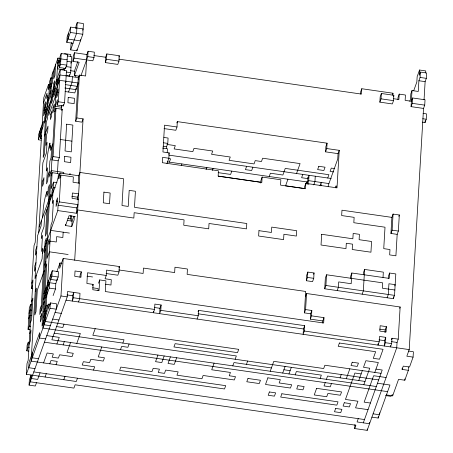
<?xml version="1.0" encoding="UTF-8"?>
<svg xmlns="http://www.w3.org/2000/svg" width="453" height="453" viewBox="0 0 453 453"><rect width="100%" height="100%" fill="white"/><g stroke="black" fill="none" stroke-linecap="round" stroke-linejoin="round"><path stroke-width="0.68" d="M38.335 139.751L38.652 134.394L43.38 121.189L43.063 126.546L38.335 139.751L41.11 140.153M28.862 351.12L26.784 350.82L27.101 345.463L28.279 342.162L29.666 342.36M30.136 329.682L28.058 329.382L29.326 307.949L30.51 304.648L31.897 304.846M39.519 136.449L39.836 131.093M77.469 378.204L76.291 381.505L26.37 374.314L27.01 363.595L28.188 360.294L32.967 279.909L31.784 283.21M26.784 350.82L27.961 347.519L28.279 342.162M28.058 329.382L29.235 326.081L30.51 304.648M32.854 288.765L31.467 288.567L34.015 245.696L35.192 242.395L43.788 97.695L48.516 84.484L49.904 84.683M41.767 138.709L40.379 138.51L41.019 127.791M44.881 112.525L45.515 101.806L44.337 105.107L43.698 115.826L48.426 102.621L49.7 81.183L50.883 77.882L52.265 78.08M36.489 382.717L35.306 386.018L29.066 385.118L29.383 379.761L30.566 376.46M36.189 275.362L31.098 361.109L224.529 388.968L225.707 385.667L119.632 370.39L120.815 367.089L152.015 371.579L153.193 368.278L159.433 369.178L158.256 372.479L164.496 373.38L165.673 370.078L178.154 371.873L176.97 375.175L201.93 378.77L203.114 375.469L234.314 379.965L235.492 376.664L229.252 375.764L230.435 372.462L211.715 369.767L214.082 363.159M38.737 232.485L42.876 162.814L46.421 152.91L47.061 142.191L45.878 145.492L46.517 134.773L47.695 131.472L48.012 126.115L44.468 136.019M46.064 109.224L43.199 157.457L44.377 154.156L46.291 121.999L47.469 118.697L47.786 113.341L50.153 106.738L50.47 101.376M30.645 375.118L30.249 381.817L73.924 388.108L75.107 384.807L355.894 425.248L354.71 428.555L367.19 430.35L396.732 347.808L397.049 342.445L398.232 339.144L400.141 306.987L306.545 293.51L305.362 296.811M32.599 352.445L32.276 357.808L38.516 358.708M48.516 84.484L48.199 89.847L50.56 83.239L51.948 83.443M31.631 375.169L31.427 378.515L37.667 379.416L40.034 372.813M41.421 220.526L41.104 225.883L37.559 235.786L35.011 278.663L42.101 258.85L42.735 248.131L41.557 251.438L42.508 235.356L41.331 238.657L41.648 233.301L44.009 226.698L44.649 215.979L60.006 173.052L78.726 175.753L79.909 172.451L123.584 178.742L121.993 205.537L128.233 206.438L129.19 190.356L135.43 191.257L134.473 207.332L246.789 223.51L246.472 228.873L209.031 223.476L208.714 228.839L183.754 225.243L184.071 219.881L134.156 212.695L133.839 218.052L77.678 209.966L76.5 213.267L57.78 210.571L42.418 253.493M42.605 217.219C43.177 208.374 43.907 199.552 47.101 191.24L46.784 196.596L47.967 193.295L48.284 187.938L49.468 184.637L46.602 232.87L45.419 236.172L47.01 209.377M49.286 104.677L48.652 115.396L58.103 88.981L57.786 94.343L56.602 97.644L57.876 76.206L60.243 69.603L66.483 70.504L64.569 102.655L63.392 105.957L57.152 105.062L57.469 99.7L55.107 106.302L61.342 107.202L62.055 105.221M50.883 77.882L49.609 99.32L50.787 96.019L52.061 74.581L57.973 58.069L60.051 58.369M53.244 71.28L52.605 81.999L50.243 88.601M54.428 67.978L53.788 78.697L54.972 75.391L55.606 64.677M40.963 311.2L45.102 241.528L46.28 238.227L42.14 307.898L39.779 314.501L40.096 309.144L41.28 305.843M51.693 147.123L51.059 157.837L49.875 161.143L48.918 177.219L51.285 170.617L63.765 172.412L63.686 173.754M55.198 88.171L54.881 93.528L53.697 96.829L54.654 80.753L53.471 84.054L52.514 100.13L51.336 103.431L51.97 92.718L56.699 79.507L58.086 79.705M56.376 84.87L57.973 58.069M50.555 199.467L50.872 194.111L39.06 227.129M58.069 178.929L58.386 173.573L52.146 172.672L51.195 188.748L53.556 182.146L57.021 182.644M58.16 160.798L51.919 159.898L53.103 156.596L55.968 108.363L62.208 109.258L59.343 157.491L58.16 160.798L57.406 173.522M64.049 68.369L63.573 69.688L57.333 68.788L58.516 65.487L58.833 60.13L60.221 60.328M46.325 287.276L44.094 324.79L50.334 325.69M51.738 196.166L52.055 190.809L53.239 187.508L55.317 187.808M58.426 83.624L58.743 78.261M59.377 67.542L60.017 56.829L61.195 53.528L67.435 54.422L66.801 65.141L65.617 68.443L59.377 67.542L60.56 64.241L61.195 53.528M53.556 182.146L52.282 203.584L53.465 200.283L52.191 221.721L51.008 225.022L45.277 321.488L238.708 349.348L237.525 352.649L175.13 343.663L173.946 346.964L236.341 355.95L235.164 359.252M57.152 105.062L58.329 101.761L60.243 69.603M48.369 286.03L48.686 280.673M50.357 304.467L48.278 304.167L47.961 309.524L50.323 302.921L56.563 303.821L56.246 309.178L50.006 308.278L26.37 374.314M45.685 297.995L49.23 288.085L49.553 282.729L55.793 283.629L58.154 277.021L58.471 271.664L52.231 270.764L43.964 293.878M51.053 274.065L50.73 279.427L56.97 280.322L57.05 278.986M61.223 109.213L61.427 105.86M50.006 308.278L50.323 302.921M43.641 299.235L51.914 276.126L52.231 270.764M56.37 201.092L56.053 206.455L57.237 203.154L57.554 197.791L56.37 201.092L57.758 201.296M64.519 70.408L64.637 68.397M73.024 43.273L66.789 42.372L67.106 37.016L70.651 27.112L83.131 28.907L82.656 30.226M63.392 105.957L63.471 104.62M65.617 68.443L65.696 67.106M57.78 210.571L58.097 205.209L59.281 201.908L60.872 175.113L73.352 176.908L73.035 182.27L79.269 183.165M60.006 173.052L59.688 178.414L60.872 175.113M68.284 33.715L67.967 39.071L80.447 40.872L80.526 39.53M66.789 42.372L70.334 32.469L70.651 27.112M53.109 295.588L55.47 288.986L55.793 283.629M75.866 28.63L76.025 25.951L77.208 22.65L83.448 23.55L82.808 34.269L76.902 50.776L70.662 49.875L70.979 44.519L71.693 42.537M66.03 75.447L69.496 75.945L69.575 74.609M70.651 56.517L70.77 54.507L64.53 53.613M69.496 75.945L70.674 72.644L71.631 56.568L67.474 55.968M62.05 263.301L59.972 263L59.654 268.363L63.199 258.459L119.354 266.545L119.037 271.902L117.854 275.209L106.07 273.51M72.933 61.41L73.25 56.047L74.434 52.746L86.914 54.547L88.097 51.246L94.337 52.14L94.014 57.503L92.837 60.804L74.116 58.109L72.933 61.41L79.173 62.31L74.445 75.515L79.303 76.212M63.171 232.179L62.848 237.536L56.614 236.636L56.291 241.998L50.051 241.098L48.873 244.399L49.19 239.042L48.007 242.344L47.055 258.42L49.417 251.817L68.137 254.512M72.401 76.761L72.084 82.118L68.539 92.021M74.116 58.109L74.434 52.746M29.066 385.118L60.968 295.973L63.199 258.459M77.208 22.65L76.568 33.369L70.662 49.875M74.332 216.517L74.133 219.869L71.772 226.472L65.532 225.571L65.611 224.235M74.445 75.515L74.768 70.158L77.837 61.568M76.902 50.776L76.982 49.434M69.926 174.648L70.005 173.312M75.736 76.846L75.815 75.504M76.042 88.278L75.962 89.62L64.87 88.024M75.674 121.257L76.851 117.956L83.092 118.856L81.914 122.157L75.674 121.257L78.216 78.386L79.4 75.085L85.64 75.985L86.914 54.547M70.243 219.009L70.442 215.656M78.522 79.666L78.601 78.329M76.851 117.956L79.4 75.085M71.11 221.064L71.427 215.707M376.313 386.528L51.846 339.795L67.208 296.868L67.525 291.511L80.005 293.306L79.688 298.669L78.505 301.97M71.772 226.472L72.089 221.115L73.743 216.489M76.5 213.267L76.817 207.904L78.001 204.603L59.281 201.908M77.293 199.869L77.452 197.185L78.635 193.884L72.395 192.989L72.078 198.346L78.318 199.246M78.29 183.12L78.726 175.753M72.588 295.713L72.265 301.069L73.448 297.768L73.765 292.411L72.588 295.713L67.038 294.914M74.694 260.209L83.092 118.856M80.923 75.753L87.774 56.602L88.097 51.246M79.977 277.185L80.102 275.175L81.28 271.874L75.039 270.973L74.722 276.33L80.962 277.23L81.28 271.874M105.317 62.599L105.634 57.242L106.812 53.941L119.292 55.736L118.975 61.098L117.791 64.4L105.317 62.599L106.495 59.298L106.812 53.941M119.037 271.902L106.557 270.107L106.24 275.464L87.52 272.768L86.885 283.487L93.125 284.388L92.803 289.744L99.043 290.645L99.683 279.926L105.923 280.826L105.283 291.545L323.674 323L323.991 317.644L311.511 315.843L310.328 319.144L322.808 320.945L323.991 317.644M98.063 290.6L98.182 288.589L92.633 287.791M153.465 311.415L153.386 312.757L154.564 309.45L154.881 304.093L161.121 304.994L160.804 310.35L159.62 313.652L159.943 308.295L161.121 304.994M166.466 148.714L166.585 146.704L167.769 143.403L168.086 138.04L163.924 137.446M167.208 152.78L167.446 148.76L162.593 148.063M166.964 163.516L168.856 158.233L169.173 152.876L162.933 151.976L164.53 125.181L177.004 126.976L177.327 121.619L327.077 143.188L326.76 148.55L325.577 151.851L338.057 153.646L339.235 150.345L326.76 148.55M197.061 319.048L198.244 315.741L198.561 310.384L304.637 325.662L304.314 331.024L303.136 334.325L303.453 328.963L304.637 325.662M260.792 183.057L260.951 180.379L262.134 177.078L280.854 179.773L280.532 185.13L305.492 188.725L305.809 183.369L337.009 187.859L339.235 150.345M262.134 177.078L261.817 182.434L218.136 176.143L218.454 170.787L162.299 162.695L162.616 157.338L168.856 158.233M304.507 188.68L304.631 186.67L305.809 183.369M306.539 183.924L306.658 181.913L305.951 183.895M308.906 184.167L307.519 183.969L307.921 177.27M307.519 183.969L308.703 180.668L309.02 175.305L307.836 178.612L301.602 177.712L302.78 174.411M304.41 312.887L305.588 309.586L311.828 310.486L310.65 313.787L304.41 312.887L305.684 291.449L187.129 274.376L187.446 269.014L174.966 267.219L174.648 272.576L143.448 268.085L143.131 273.442L118.867 269.948M306.319 280.73L306.636 275.373L307.819 272.072L314.059 272.972L313.742 278.329L312.559 281.63L306.319 280.73L307.502 277.429L307.819 272.072M305.588 309.586L306.545 293.51M315.26 176.206L314.943 181.568L313.759 184.869M310.328 319.144L310.65 313.787M311.511 315.843L311.828 310.486M320.984 185.815L321.183 182.463L319.999 185.764M325.577 151.851L325.894 146.489L327.077 143.188M328.204 186.761L328.283 185.419L337.74 159.009L338.057 153.646M322.689 322.955L322.808 320.945M388.272 278.346L388.391 276.336L389.569 273.034L395.809 273.935L394.535 295.373L393.357 298.674L324.722 288.788L325.356 278.068L326.539 274.767L382.694 282.853L382.377 288.216L394.857 290.011M324.722 288.788L325.9 285.486L326.539 274.767M336.024 187.814L336.143 185.804L335.435 187.785M360.475 94.043L360.594 92.033L361.777 88.731L392.978 93.227L392.859 95.232M350.514 278.312L350.633 276.302L351.817 273L389.252 278.397L389.569 273.034M361.777 88.731L361.46 94.088L118.805 59.139M351.817 273L351.177 283.72L338.697 281.925L338.38 287.281L337.196 290.583M363.312 274.75L363.431 272.74L364.614 269.439L383.334 272.14L383.012 277.496M354.71 428.555L354.948 424.535M364.614 269.439L363.34 290.877L362.157 294.178M379.857 102.146L380.18 96.789L381.358 93.482L393.838 95.283L393.521 100.64L392.338 103.941L379.857 102.146L381.041 98.845L381.358 93.482M367.19 430.35L367.27 429.008M369.631 422.406L369.552 423.748L357.072 421.947L358.255 418.646M378.091 343.77L378.012 345.107L379.195 341.805L379.512 336.449L385.752 337.349L385.429 342.706L384.252 346.007L384.569 340.65L385.752 337.349M371.913 417.145L378.153 418.04L378.232 416.703M397.915 99.434L398.034 97.423L399.218 94.122L405.458 95.022L405.135 100.379L411.375 101.279L412.558 97.978L425.039 99.773L424.721 105.136L423.538 108.437L409.212 349.603L406.845 356.205L413.085 357.106L413.402 351.743L408.549 351.047M379.455 412.728L379.337 414.738L373.096 413.844M385.044 332.61L385.203 329.931L386.386 326.63L380.146 325.73L379.829 331.086L386.069 331.987L386.386 326.63M397.179 234.365L390.939 233.465L391.89 217.383L393.074 214.082L399.314 214.982L398.357 231.058L397.179 234.365L395.905 255.798L389.665 254.903L389.982 249.541L383.742 248.64L385.016 227.208L353.816 222.712L354.138 217.355L341.658 215.554L341.975 210.198L391.89 217.383M399.218 94.122L398.895 99.484L393.351 98.686M390.939 233.465L392.117 230.164L393.074 214.082M390.571 345.565L390.492 346.907L391.669 343.606L391.992 338.244L398.232 339.144M393.357 298.674L393.476 296.664M386.426 394.931L392.666 395.826L392.745 394.489M423.538 108.437L411.058 106.642L412.015 90.56L418.255 91.461L418.889 80.742L420.073 77.44L420.39 72.084L426.63 72.978L426.313 78.341L425.129 81.642L424.053 99.728M411.058 106.642L412.241 103.335L412.558 97.978M425.644 72.933L425.763 70.923L419.529 70.022L419.206 75.385L420.39 72.084M408.561 366.964L408.357 370.311L402.117 369.416L402.202 368.074M392.666 395.826L398.572 379.32L404.812 380.22L404.891 378.878M422.275 122.146L425.05 122.542L425.169 120.532M425.05 122.542L426.233 119.241L426.55 113.884L423.085 113.38M43.471 103.052L47.016 93.148L46.699 98.505L47.882 95.204L46.608 116.642L44.241 123.244L44.564 117.888L59.921 74.96L78.641 77.656L79.116 76.336M57.65 63.431L58.833 60.13M59.694 62.186L60.878 58.884L67.118 59.785M48.743 97.259L44.015 110.47L45.402 110.668M49.926 93.958L51.11 90.657M40.379 138.51L41.563 135.209M70.838 63.244L71.314 61.925L67.152 61.325M54.785 111.665L55.968 108.363M65.374 82.542L65.844 81.217M61.733 110.583L62.208 109.258M52.876 143.816L50.515 150.424L50.832 145.062L49.649 148.363L49.966 143.006C47.384 152.072 46.801 161.545 46.331 171.047L47.514 167.746L46.557 183.822L47.741 180.521L48.058 175.164L49.241 171.857M78.086 83.68L74.779 92.922L65.073 91.523M50.968 175.974L52.146 172.672M36.92 246.506L35.742 249.807L35.419 255.169L36.602 251.868M35.963 262.587L34.785 265.888L34.468 271.245L35.645 267.944M31.467 288.567L32.644 285.265M44.462 252.247L45.645 248.946M118.822 57.055L119.292 55.736M31.693 301.341L32.871 298.04L31.602 319.478L30.419 322.779M35.238 291.438L36.416 288.136L34.824 314.931L36.008 311.63L37.282 290.192L44.371 270.384M44.688 265.022L45.872 261.721M29.009 313.306L30.192 310.005L31.58 310.203M45.555 267.083L46.733 263.782L42.916 328.091L80.351 333.482L76.806 343.391M28.692 318.663L29.875 315.362L31.263 315.565M65.532 225.571L69.077 215.668L75.317 216.568M29.779 333.499L30.963 330.197L30.328 340.916L29.145 344.218M43.324 304.597L44.507 301.296M56.902 271.585L59.972 263M43.867 312.015L46.234 305.407L47.616 305.611M43.55 317.372L45.912 310.769L47.299 310.968M48.278 304.167L47.095 307.468L46.778 312.825L42.05 326.035L56.059 90.226L59.603 80.323L78.324 83.018M43.579 362.904L47.123 353L53.363 353.901L52.18 357.202L58.42 358.102L59.603 354.795L72.078 356.596L73.261 353.295L67.021 352.394L70.566 342.491M45.09 377.009L46.274 373.708M49.819 363.804L50.996 360.503L57.237 361.403L56.059 364.705M56.908 343.991L59.269 337.389L46.789 335.594M63.998 324.184L62.814 327.485L56.574 326.585M63.148 344.892L64.326 341.59M92.65 285.707L93.125 284.388M63.811 379.71L64.989 376.409M98.499 283.227L99.683 279.926M106.24 275.464L105.056 278.771L111.296 279.665L110.979 285.028L105.43 284.229M95.192 328.674L92.831 335.282L124.031 339.773L122.848 343.074M118.884 267.865L119.354 266.545M176.851 122.939L177.327 121.619M177.004 126.976L175.826 130.283L164.037 128.584M168.703 154.196L169.173 152.876M93.494 370.095L94.677 366.794L82.197 364.999L83.38 361.692L89.62 362.593L90.798 359.291L103.278 361.092L104.462 357.785L98.222 356.89L101.766 346.981M169.382 162.14L170.566 158.839L168.488 158.539M181.393 165.26L181.863 163.935M120.487 349.682L121.664 346.375L127.905 347.275L129.088 343.974M206.115 169.513L206.823 167.531M212.355 170.413L213.063 168.431M157.921 355.073L155.56 361.675L161.8 362.576L164.162 355.973M231.783 171.126L230.6 174.428L218.12 172.633M170.402 356.868L168.04 363.476L174.28 364.371L176.642 357.768M246.625 166.319L245.441 169.62L251.681 170.521L252.865 167.219M198.086 311.704L198.561 310.384M269.218 176.517L270.401 173.216L282.882 175.017L285.243 168.414L328.923 174.705L327.74 178.006M287.938 179.218L285.577 185.821L304.291 188.516M296.539 173.51L300.084 163.607L262.649 158.21L261.466 161.517L255.226 160.617L254.048 163.918L229.088 160.322L230.266 157.021L211.551 154.326L212.729 151.025L194.014 148.329L192.831 151.63L174.111 148.929L175.294 145.628L166.976 144.433M232.797 365.854L233.98 362.553L271.421 367.949M246.46 364.354L247.644 361.052M270.237 371.25L273.782 361.347L323.697 368.532L324.88 365.231L381.035 373.323M313.584 274.291L314.059 272.972M282.717 373.046L285.079 366.443M288.957 373.946L291.319 367.343M392.502 94.547L392.978 93.227M393.368 96.602L393.838 95.283M295.197 374.846L296.375 371.545L321.336 375.135L320.152 378.442M412.015 90.56L410.831 93.862L410.514 99.224L409.806 101.206M419.529 70.022L417.162 76.625L416.845 81.987L413.77 90.572M325.214 382.638L324.031 385.939L330.271 386.839L331.449 383.538M326.392 379.337L327.576 376.035L365.01 381.426M340.056 377.836L341.234 374.535M398.838 216.302L399.314 214.982M346.296 378.731L349.841 368.827M387.117 297.774L388.3 294.473L388.934 283.754L395.175 284.654L394.699 285.973M358.776 380.531L362.321 370.622M363.833 384.733L369.739 368.221L363.499 367.321L365.865 360.718L378.34 362.519L374.795 372.423M399.665 308.312L400.141 306.987M391.517 339.569L391.992 338.244M363.312 422.847L382.219 370.022L375.979 369.121M378.153 418.04L389.971 385.022L377.491 383.227M391.517 395.022L391.047 396.347L385.497 395.548M402.117 369.416L403.3 366.109L409.54 367.009L413.085 357.106M404.812 380.22L408.357 370.311M420.073 77.44L426.313 78.341M418.889 80.742L425.129 81.642M70.334 32.469L82.808 34.269M93.845 55.543L105.634 57.242M87.774 56.602L94.014 57.503M106.495 59.298L118.975 61.098M381.041 98.845L393.521 100.64M412.241 103.335L424.721 105.136M60.56 64.241L66.801 65.141M58.516 65.487L59.904 65.685M66.144 66.585L70.996 67.287M422.768 118.743L426.233 119.241M70.504 70.685L74.666 71.285M66.517 72.044L70.674 72.644M65.357 84.62L77.14 86.319M56.925 92.282L58.312 92.486M58.329 101.761L64.569 102.655M47.559 100.56L48.947 100.764M163.607 142.803L167.769 143.403M334.75 168.601L331.285 168.097L330.101 171.398L333.567 171.902M163.12 146.206L166.585 146.704M60.13 139.456L71.914 141.155M168.975 155.136L331.205 178.505M308.703 180.668L328.81 183.561M167.304 161.84L308.046 182.112M218.323 176.132L260.617 182.225M53.103 156.596L59.343 157.491M392.117 230.164L398.357 231.058M71.908 196.387L77.452 197.185M58.097 205.209L76.817 207.904M67.763 218.556L71.229 219.054M67.237 220.413L72.089 221.115M50.691 230.379L69.411 233.074M307.502 277.429L313.742 278.329M325.9 285.486L394.535 295.373M87.033 276.171L92.576 276.97M51.914 276.126L58.154 277.021M379.659 329.133L385.203 329.931M49.23 288.085L55.47 288.986M154.394 307.496L159.943 308.295M198.074 313.787L303.453 328.963M379.025 339.852L384.569 340.65M391.5 341.647L397.049 342.445M60.968 295.973L67.208 296.868M73.448 297.768L154.564 309.45M160.804 310.35L198.244 315.741M304.314 331.024L379.195 341.805M385.429 342.706L391.669 343.606M66.03 300.169L409.212 349.603M55.062 312.479L61.302 313.38M52.701 319.082L58.935 319.982M29.235 326.081L30.623 326.285M361.137 373.929L354.897 373.029L345.446 399.444L357.921 401.239L355.56 407.842L368.04 409.642M386.098 377.519L373.617 375.724L364.161 402.139L370.401 403.04M54.213 333.187L378.674 379.925M283.895 369.744L290.135 370.645M45.606 338.895L39.371 337.995L39.688 332.638L29.054 362.355L28.732 367.711L34.972 368.612M44.428 342.196L387.609 391.63M27.961 347.519L29.349 347.717M33.794 371.913L364.495 419.546M42.786 180.951L42.469 186.313L43.652 183.006L43.969 177.65L42.786 180.951M50.696 114.15L50.379 119.513L51.563 116.211L51.88 110.849L50.696 114.15M40.64 316.556L40.323 321.919L41.506 318.618L41.823 313.255L40.64 316.556M53.058 107.548L52.741 112.91L53.924 109.603L54.241 104.247L53.058 107.548M64.717 156.336L64.4 161.693L70.64 162.593L70.957 157.236L64.717 156.336M66.631 124.179L65.039 150.974L71.274 151.874L72.871 125.079L66.631 124.179M68.222 97.384L67.905 102.74L74.145 103.641L74.462 98.284L68.222 97.384M103.913 192.123L103.278 202.842L109.513 203.737L110.153 193.018L103.913 192.123M258.946 230.668L258.629 236.024L283.589 239.62L283.906 234.263L296.387 236.058L296.704 230.702L271.749 227.106L271.426 232.463L258.946 230.668M321.664 234.297L321.03 245.016L345.984 248.612L346.302 243.25L352.542 244.15L352.224 249.507L370.945 252.202L371.579 241.489L359.104 239.688L359.422 234.331L353.181 233.431L352.864 238.788L321.664 234.297M318.804 166.302L317.621 169.603L323.861 170.504L325.044 167.202L318.804 166.302M247.972 378.459L246.789 381.76L259.269 383.555L260.452 380.254L247.972 378.459M267.876 377.853L265.509 384.455L290.469 388.051L291.653 384.75L279.173 382.955L280.35 379.648L267.876 377.853M269.388 391.958L268.204 395.259L274.444 396.16L275.628 392.859L269.388 391.958M281.868 393.759L280.684 397.06L336.839 405.146L338.023 401.845L281.868 393.759M297.887 385.65L296.709 388.951L302.949 389.852L304.127 386.545L297.887 385.65M316.607 388.346L314.246 394.948L326.726 396.743L327.904 393.442L340.384 395.243L341.568 391.941L316.607 388.346M339.393 343.017L338.21 346.319L375.65 351.715L373.283 358.317L379.523 359.218L383.068 349.308L339.393 343.017M335.662 408.447L334.478 411.749L340.718 412.649L341.902 409.348L335.662 408.447M352.202 362.224L351.018 365.526L357.258 366.426L358.442 363.125L352.202 362.224M344.263 402.745L343.08 406.047L349.32 406.947L350.503 403.64L344.263 402.745"/></g></svg>
